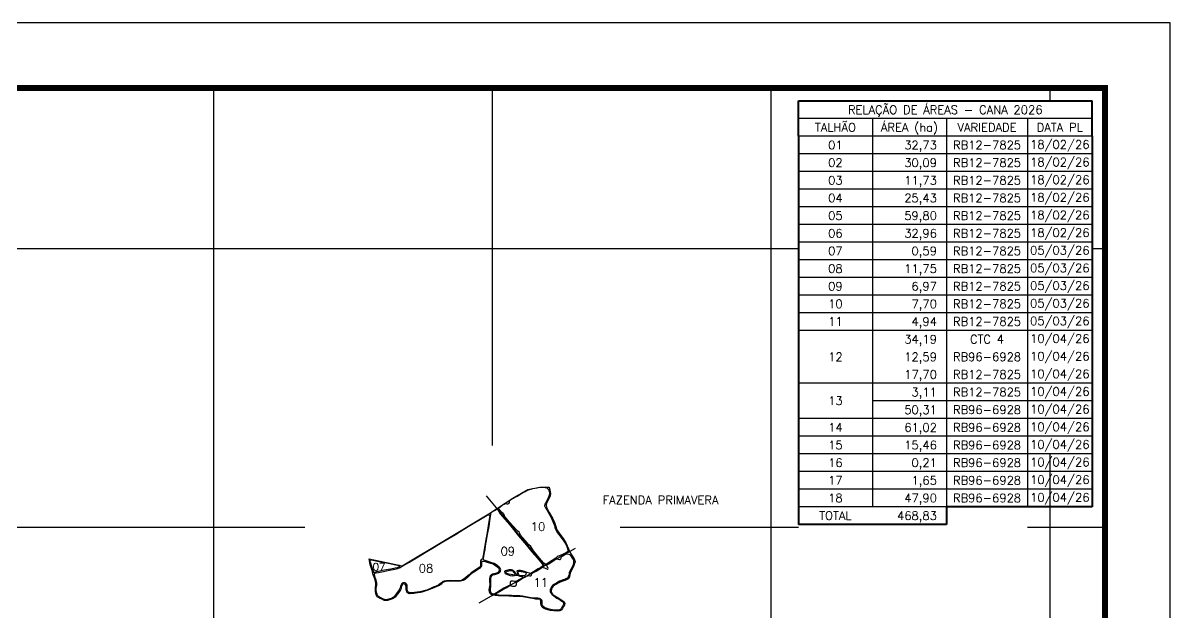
# Model space of a CAD drawing. Header units: millimetres. Extents: x 725551 to 735946, y 7812864 to 7820214.
# Drawn here: x 729773 to 735946, y 7817043 to 7820214 of the extents above; entities that cross this region are included whole.
import ezdxf
from ezdxf.enums import TextEntityAlignment as Align

# ---------------------------------------------------------------- set-up
doc = ezdxf.new("R2010")
doc.units = ezdxf.units.MM
doc.linetypes.add('LIN0', pattern=[0])
for name, color, linetype in [('0114001330', 1, 'Continuous'), ('0114001330007', 5, 'Continuous'), ('0114001330008', 5, 'Continuous'), ('0114001330009', 5, 'Continuous'), ('0114001330010', 5, 'Continuous'), ('0114001330011', 5, 'Continuous'), ('MALHA', 8, 'Continuous'), ('MARGEM', 5, 'Continuous'), ('MATO', 3, 'Continuous'), ('QUADRO_DE_AREAS_CANA_2026', 7, 'Continuous'), ('REDE_DE_LUZ', 6, 'Continuous'), ('TEXTO', 7, 'Continuous')]:
    doc.layers.add(name, color=color, linetype=linetype)
doc.styles.add('Simplex', font='simplex.shx')

msp = doc.modelspace()

# ---------------------------------------------------------------- linework, layer by layer
at = {"layer": '0114001330', "color": 1}
msp.add_lwpolyline([(731635.5, 7817329.1), (731813.6, 7817291.4), (732051.4, 7817433.6), (732280.6, 7817571.6), (732409, 7817655.1), (732489.9, 7817701.9), (732545.1, 7817714), (732563.7, 7817715.4), (732604.7, 7817715), (732609.1, 7817699.3), (732612.1, 7817680.3), (732610.2, 7817668.8), (732600.9, 7817649.4), (732591.7, 7817630.7), (732590.1, 7817627.1), (732587.9, 7817617.9), (732590.1, 7817607.1), (732604.7, 7817579.1), (732623.9, 7817544.9), (732633.6, 7817524.7), (732639.6, 7817507.9), (732645.7, 7817486), (732661.7, 7817462.6), (732679.7, 7817438), (732697, 7817411.6), (732709.7, 7817382.6), (732722, 7817356.9), (732739.3, 7817328.8), (732744.1, 7817315.1), (732743.9, 7817308.7), (732735.3, 7817287.7), (732721.2, 7817261.5), (732717.7, 7817252.5), (732716.4, 7817242.7), (732713.6, 7817231.8), (732706.4, 7817221.1), (732698.4, 7817216.1), (732663.2, 7817203.1), (732634, 7817186.7), (732626.9, 7817182.6), (732622, 7817176), (732617.6, 7817165.7), (732616, 7817156.7), (732618.2, 7817146.8), (732623.3, 7817138.8), (732631.5, 7817132.2), (732652.1, 7817120.8), (732667.7, 7817111), (732686.4, 7817097.2), (732688.2, 7817094.5), (732689.2, 7817089.3), (732686.8, 7817081.7), (732681.5, 7817073.5), (732676.2, 7817062.5), (732671.9, 7817055.2), (732669.4, 7817052.1), (732662.3, 7817048.5), (732650, 7817046.8), (732610.5, 7817052), (732584.9, 7817058.9), (732573.8, 7817063.8), (732567.6, 7817069.1), (732562.4, 7817079.2), (732560.3, 7817086.3), (732559.9, 7817100.6), (732559.1, 7817106.6), (732556.4, 7817111.4), (732548.3, 7817112.5), (732531.7, 7817113), (732515.1, 7817114.9), (732463.3, 7817124.7), (732446.8, 7817126.4), (732431.5, 7817127.4), (732411.4, 7817126.8), (732363.5, 7817129.3), (732332.7, 7817130.9), (732314.1, 7817131.8), (732300.7, 7817133.7), (732293.1, 7817137.5), (732285.9, 7817143.8), (732283.4, 7817153.6), (732282.3, 7817161.6), (732283.2, 7817171.9), (732285.6, 7817182.3), (732287, 7817189.3), (732287.5, 7817197.8), (732286.3, 7817202.8), (732285.6, 7817210), (732286.3, 7817219), (732287.2, 7817232.5), (732289.6, 7817239.2), (732294.4, 7817244.7), (732300, 7817248.2), (732307.3, 7817250.5), (732318.1, 7817252.4), (732326.7, 7817255.3), (732332.7, 7817258.8), (732335.3, 7817263), (732336.9, 7817267.7), (732336.1, 7817276.4), (732328.6, 7817283.3), (732311.5, 7817296), (732302.9, 7817300.8), (732291.2, 7817304.9), (732273.2, 7817309.8), (732262.3, 7817313.3), (732254.6, 7817314.6), (732246.2, 7817314.9), (732242.1, 7817313.5), (732241, 7817310.9), (732240.4, 7817305.2), (732241, 7817297.4), (732240.9, 7817290.7), (732238.1, 7817286), (732232.8, 7817279.6), (732226.6, 7817274.9), (732219.2, 7817270.3), (732199.6, 7817257), (732188.1, 7817249.8), (732180, 7817243.2), (732170.1, 7817233.3), (732152.7, 7817218.7), (732141.3, 7817211.9), (732128.6, 7817209.4), (732104.1, 7817208.2), (732082.7, 7817208.8), (732063.5, 7817208.6), (732048.4, 7817206.4), (732037.2, 7817204.1), (732029.6, 7817199.3), (732023.4, 7817192.3), (732015.4, 7817186.4), (732001.2, 7817180.1), (731975.1, 7817169.6), (731947.4, 7817158.5), (731920.3, 7817149.5), (731912.3, 7817147.9), (731885.2, 7817144.5), (731876.2, 7817143.4), (731863.1, 7817142.1), (731853.4, 7817141.3), (731847.4, 7817142.4), (731841.8, 7817145.5), (731839.1, 7817150.5), (731837, 7817156.4), (731835.9, 7817166.1), (731835.4, 7817177.2), (731834.4, 7817184.4), (731829.7, 7817191.2), (731824.8, 7817193.7), (731819.9, 7817194.2), (731816, 7817193.7), (731813.1, 7817189.7), (731811.8, 7817184.2), (731809.4, 7817177.1), (731807.7, 7817169.8), (731805.1, 7817162.6), (731798.1, 7817151.9), (731789.2, 7817139.9), (731785.4, 7817134.7), (731781.8, 7817130), (731776.3, 7817122.8), (731770.6, 7817118.5), (731762.1, 7817113.9), (731756.3, 7817111.4), (731744.9, 7817107.9), (731735.5, 7817105.5), (731727.9, 7817104.2), (731723.4, 7817104.4), (731717.3, 7817105.7), (731709.5, 7817109.7), (731704.6, 7817111.9), (731695.5, 7817115.9), (731687.1, 7817120.5), (731680.2, 7817124.8), (731678.5, 7817127), (731676.1, 7817131.9), (731673.1, 7817142.1), (731671, 7817152.8), (731670.2, 7817163.3), (731670.7, 7817175.8), (731672.9, 7817189.9), (731672.4, 7817198), (731669.9, 7817207.8), (731666, 7817221), (731664.2, 7817225.8), (731660.4, 7817239.2), (731656.4, 7817248.9), (731653.7, 7817261.8), (731642.2, 7817298.6)], close=True, dxfattribs=at)
at = {"layer": '0114001330007', "color": 5}
msp.add_lwpolyline([(731643.3, 7817323), (731646.1, 7817324.7), (731656.8, 7817322.9), (731689.1, 7817315.5), (731730, 7817307.2), (731747.7, 7817303.8), (731770.8, 7817299.3), (731788.1, 7817295.9), (731798, 7817294.3), (731800.9, 7817293.3), (731801.2, 7817292.1), (731800, 7817289.3), (731797.8, 7817286.3), (731794.4, 7817284.3), (731789, 7817281.7), (731776.2, 7817278.2), (731752.6, 7817273.6), (731741, 7817271.5), (731707.7, 7817265.6), (731686.6, 7817261.7), (731674.3, 7817258.5), (731666.3, 7817256.2), (731662.2, 7817256.2), (731660.4, 7817257.2), (731659.3, 7817260.4), (731656.2, 7817272), (731648.9, 7817293.1), (731643.6, 7817311.5), (731642.6, 7817318.8)], close=True, dxfattribs=at)
at = {"layer": '0114001330008', "color": 5}
msp.add_lwpolyline([(731673.4, 7817253.8), (731685.8, 7817256.1), (731713.1, 7817261.5), (731745.6, 7817267.7), (731765.6, 7817271.7), (731790.9, 7817277.6), (731803.6, 7817283.3), (731814.2, 7817290), (731822.5, 7817295.2), (731826.7, 7817297.4), (731834, 7817300.7), (731852.8, 7817311.1), (731864.1, 7817318), (731891.6, 7817334.7), (731946.9, 7817368.1), (731985.9, 7817392.3), (732033.6, 7817419.9), (732100.1, 7817459.8), (732145.6, 7817488.7), (732178.3, 7817508.5), (732244.6, 7817547.4), (732270.7, 7817564.8), (732273.4, 7817565.4), (732278.5, 7817565.4), (732284.2, 7817564.8), (732285.2, 7817564), (732285, 7817560.2), (732284.1, 7817552.2), (732279.1, 7817518.7), (732270.4, 7817471.2), (732265.6, 7817441.6), (732257, 7817390.9), (732249.1, 7817346.8), (732245.7, 7817328.3), (732244.1, 7817326.6), (732239, 7817323.1), (732236.2, 7817319.4), (732234.9, 7817314.8), (732235.1, 7817309.4), (732235.7, 7817301.9), (732235.9, 7817297.1), (732235.4, 7817291.3), (732233.8, 7817286.9), (732232.4, 7817284.2), (732217.7, 7817275), (732200.7, 7817264.4), (732190.4, 7817258.3), (732184.9, 7817254.6), (732181.4, 7817250.1), (732173.9, 7817243.3), (732168.1, 7817237.6), (732156.9, 7817229.6), (732148, 7817221.2), (732138.1, 7817215.5), (732134, 7817213.4), (732117.8, 7817211.4), (732108.4, 7817211), (732072.7, 7817213.1), (732053.1, 7817211.5), (732039.9, 7817209.3), (732033.5, 7817207.9), (732030.5, 7817205.5), (732025, 7817199.8), (732020.5, 7817196), (732012.2, 7817190.4), (732000.3, 7817184.3), (731996.4, 7817183), (731979.9, 7817175.9), (731966.1, 7817170.3), (731946.1, 7817161.3), (731938.3, 7817159.6), (731918.4, 7817152.6), (731909, 7817150.9), (731880.9, 7817148.3), (731862.9, 7817146.5), (731855.9, 7817146.3), (731847.8, 7817149), (731843.9, 7817153.6), (731842, 7817156.9), (731841, 7817168.4), (731841.2, 7817179.2), (731841.2, 7817187), (731837.4, 7817192.8), (731832.9, 7817197.6), (731827.9, 7817200), (731821.1, 7817200.1), (731813.4, 7817198.7), (731809.8, 7817193.7), (731807.6, 7817185.9), (731801, 7817168.3), (731798.1, 7817162), (731793.2, 7817154.6), (731783.9, 7817142.1), (731773.5, 7817128.6), (731765.7, 7817121.5), (731756.9, 7817116.5), (731747.2, 7817113.2), (731734.5, 7817110.2), (731726.8, 7817109.4), (731718.9, 7817110.5), (731710.2, 7817113.3), (731691.1, 7817123.2), (731683.7, 7817128.8), (731681.8, 7817131.5), (731677.3, 7817143.6), (731674.4, 7817158.2), (731673.8, 7817170.6), (731678.2, 7817188), (731677.4, 7817200.4), (731673.8, 7817214.1), (731671.2, 7817223.7), (731666.7, 7817237.7), (731664.2, 7817245.7), (731664.5, 7817249), (731666, 7817251.3), (731669.8, 7817253.1)], close=True, dxfattribs=at)
at = {"layer": '0114001330009', "color": 5}
msp.add_lwpolyline([(732293.2, 7817578.2), (732297.3, 7817582.2), (732310.9, 7817590.2), (732319.5, 7817595.4), (732324.3, 7817596), (732329, 7817592.8), (732341.6, 7817572.3), (732391, 7817513.3), (732439.4, 7817452.4), (732483.7, 7817402.1), (732511.4, 7817366.6), (732542.5, 7817332.5), (732566.5, 7817303), (732570.7, 7817296.7), (732568.8, 7817290.6), (732559.8, 7817283.4), (732545.6, 7817275.1), (732520.7, 7817259.9), (732505.4, 7817250.7), (732498.3, 7817251.9), (732486.3, 7817254.9), (732471.7, 7817261.6), (732459.5, 7817264.9), (732450.3, 7817265.9), (732441.3, 7817266.4), (732433.2, 7817264.6), (732431.7, 7817262.1), (732432.1, 7817257.7), (732435.1, 7817250.2), (732434.6, 7817245.7), (732431.8, 7817245.2), (732425.7, 7817247.9), (732419.5, 7817257.7), (732407, 7817268.2), (732402.1, 7817270.9), (732387.2, 7817270), (732375.7, 7817266), (732368.5, 7817264.1), (732364.2, 7817260.2), (732365.9, 7817253.9), (732368.4, 7817250.1), (732380.1, 7817244.9), (732394.4, 7817240.2), (732408.9, 7817236.9), (732419.1, 7817238.7), (732422.8, 7817241.4), (732426.9, 7817241.5), (732437.5, 7817239), (732446.9, 7817235.4), (732458, 7817233.7), (732465.6, 7817231), (732464.9, 7817229.3), (732461.3, 7817226.9), (732444.7, 7817217.3), (732428.9, 7817208.2), (732424.9, 7817206.8), (732417.8, 7817207.1), (732411.5, 7817209.3), (732404.4, 7817209.6), (732400.8, 7817208.8), (732397.6, 7817207.1), (732394.5, 7817202.7), (732394.9, 7817198), (732395, 7817193.1), (732395.6, 7817188.7), (732392.7, 7817186.9), (732379.3, 7817180.3), (732361.3, 7817170.6), (732320.9, 7817146.6), (732313.4, 7817141.7), (732307.4, 7817138.5), (732298.5, 7817141.5), (732292.6, 7817144), (732290.9, 7817150.3), (732289.7, 7817154.9), (732288.7, 7817167.1), (732290.2, 7817180.3), (732291.1, 7817199.4), (732290.7, 7817209.9), (732291.7, 7817222.4), (732293.4, 7817231.8), (732295.9, 7817237.3), (732302.1, 7817242.5), (732311.9, 7817245.5), (732324.2, 7817248), (732333.9, 7817252.4), (732338.3, 7817255.4), (732342.5, 7817261.9), (732343.6, 7817267.1), (732344.5, 7817271.9), (732340.6, 7817279.1), (732336.7, 7817283.9), (732323.2, 7817294.5), (732309.8, 7817303.7), (732291.1, 7817310.4), (732276.5, 7817314.8), (732265.1, 7817318.1), (732255.7, 7817321.5), (732251.8, 7817326.3), (732251.5, 7817332.6), (732253.1, 7817342.1), (732255.5, 7817354.7), (732259.9, 7817380.3), (732262.8, 7817399.5), (732267.9, 7817428.1), (732273, 7817460.3), (732281.2, 7817503.5), (732288.1, 7817548.4), (732291.1, 7817567.4)], close=True, dxfattribs=at)
at = {"layer": '0114001330010', "color": 5}
msp.add_lwpolyline([(732334.1, 7817599), (732332.5, 7817602), (732334.5, 7817604.7), (732341.8, 7817609.9), (732352.5, 7817617.3), (732362.4, 7817623.7), (732368.2, 7817627.9), (732371.5, 7817626.9), (732377.2, 7817625.4), (732381.9, 7817626), (732388.4, 7817628.9), (732390.7, 7817631.6), (732391.3, 7817636.7), (732391.1, 7817641.4), (732392.2, 7817643.9), (732401.9, 7817650.3), (732432.2, 7817667.1), (732452.6, 7817679.2), (732475.3, 7817691.3), (732485.3, 7817697.3), (732492.9, 7817700.7), (732498.7, 7817703.3), (732506, 7817705.2), (732517.4, 7817707.7), (732539.7, 7817712.3), (732544.9, 7817713.7), (732554, 7817714.2), (732571.3, 7817714.9), (732582.7, 7817713.8), (732588.6, 7817712.9), (732592.1, 7817711), (732596.4, 7817708.5), (732600.7, 7817703.9), (732603.4, 7817697.1), (732606.6, 7817687.4), (732606.1, 7817677.5), (732603.6, 7817667.2), (732599.6, 7817658), (732596.1, 7817650.3), (732592, 7817643.3), (732588.2, 7817636.7), (732584.3, 7817629), (732581.6, 7817623.6), (732580.6, 7817614.8), (732583.1, 7817607.7), (732593.2, 7817592.3), (732607.7, 7817564.3), (732619.1, 7817543.5), (732628.7, 7817522.1), (732633.6, 7817508.2), (732635.2, 7817497.2), (732640.6, 7817485.4), (732648.3, 7817471.7), (732658.1, 7817458.3), (732667.6, 7817446.3), (732679.6, 7817429.4), (732690.1, 7817413.6), (732700.2, 7817395.6), (732707.6, 7817372.8), (732706.8, 7817368.7), (732698.4, 7817362.9), (732679.9, 7817354.2), (732661.2, 7817344.6), (732653.3, 7817343.3), (732647.1, 7817339.7), (732641.1, 7817332.1), (732606.8, 7817311.1), (732591, 7817301), (732583.6, 7817300.4), (732576.1, 7817305.8), (732561.7, 7817321.7), (732521.4, 7817371.5), (732505.9, 7817396.5), (732496, 7817404.2), (732476, 7817427.4), (732450.6, 7817457.1), (732447.2, 7817465.9), (732443.8, 7817472.7), (732436.6, 7817478.5), (732428.9, 7817484.8), (732391.4, 7817527.4), (732371.7, 7817550.4), (732367.2, 7817557.1), (732363.9, 7817565), (732356.5, 7817574.1), (732348.7, 7817580.5), (732341.8, 7817589)], close=True, dxfattribs=at)
at = {"layer": '0114001330011', "color": 5}
msp.add_lwpolyline([(732701, 7817357), (732710.8, 7817354.6), (732717.6, 7817350.9), (732724, 7817342.2), (732729.5, 7817333.1), (732733.5, 7817324.8), (732735.8, 7817318.5), (732736.7, 7817313.3), (732736.6, 7817308.1), (732732.1, 7817293.4), (732728.8, 7817286.6), (732722.5, 7817274.6), (732716.9, 7817263), (732713, 7817254.9), (732712.1, 7817248.9), (732711.1, 7817242.2), (732707.9, 7817233.9), (732704.5, 7817227), (732697.3, 7817222.9), (732689, 7817218.9), (732679.8, 7817215.6), (732660.4, 7817208.4), (732646.2, 7817200.5), (732633.4, 7817193.4), (732623, 7817186), (732617.4, 7817179.2), (732614.1, 7817172.1), (732610.9, 7817161.6), (732610.7, 7817153.8), (732612.7, 7817147.4), (732619.7, 7817138.5), (732629.5, 7817130.1), (732646.5, 7817118), (732665.8, 7817106.6), (732677.6, 7817098.5), (732681.8, 7817095.2), (732682.8, 7817090), (732682.1, 7817084.1), (732678.1, 7817076.9), (732673.4, 7817069.9), (732670.2, 7817062.8), (732665.8, 7817057.4), (732661.1, 7817053.9), (732653.5, 7817052.6), (732632.7, 7817052.8), (732604.4, 7817057.9), (732588.8, 7817063.6), (732579.5, 7817067.6), (732571.3, 7817073.6), (732567.7, 7817081.5), (732567, 7817087.2), (732567.3, 7817100.8), (732565.7, 7817107.2), (732560.3, 7817112.9), (732553.4, 7817116.1), (732543.7, 7817117.6), (732521.4, 7817118.1), (732497.3, 7817122), (732461.9, 7817129), (732446.8, 7817130.7), (732433.3, 7817130.7), (732415.6, 7817130.8), (732403, 7817131), (732377, 7817132.7), (732355.6, 7817132.5), (732334.4, 7817134.4), (732322.6, 7817135), (732316.8, 7817136.6), (732315.1, 7817138.8), (732316, 7817140.4), (732355.6, 7817163.4), (732377.2, 7817175.6), (732390.5, 7817183.3), (732395.1, 7817184.9), (732400.7, 7817183.6), (732406.8, 7817182.9), (732414.3, 7817181.7), (732420, 7817183), (732424.9, 7817185), (732428.5, 7817189.6), (732428.6, 7817196.6), (732427.7, 7817201.4), (732432.2, 7817205.8), (732465.9, 7817226.4), (732478.6, 7817232.6), (732483.2, 7817235.7), (732489.5, 7817238.5), (732494.5, 7817238.9), (732501, 7817237.4), (732503.8, 7817237.1), (732507, 7817238.2), (732509.1, 7817240.9), (732510, 7817244.4), (732511.4, 7817248.4), (732516.3, 7817253.4), (732534.4, 7817263.5), (732557.4, 7817277.5), (732569.2, 7817283.9), (732573, 7817283), (732579.9, 7817280.5), (732587, 7817277.6), (732595.9, 7817274.1), (732598.5, 7817274.4), (732600.1, 7817277.5), (732598.2, 7817283.4), (732594.9, 7817288.2), (732591.6, 7817293.6), (732593.1, 7817296.6), (732602.3, 7817302.3), (732610.4, 7817307.5), (732630.6, 7817319.8), (732642.7, 7817326.8), (732648.4, 7817329.6), (732653.7, 7817327.8), (732661.2, 7817325.2), (732663.9, 7817326.5), (732666.9, 7817329.2), (732669.5, 7817332.6), (732671, 7817340.7), (732675.3, 7817343.8), (732683.3, 7817348.8), (732693.3, 7817354.7), (732697.6, 7817357)], close=True, dxfattribs=at)
at = {"layer": 'MALHA', "color": 8}
for points in [[(730800, 7815120.2), (730800, 7819864.1)], [(732300, 7817938.6), (732300, 7819864.1)], [(733800, 7813925.7), (733800, 7819864.1)], [(735300, 7819794.1), (735300, 7819864.1)], [(727636.5, 7819000), (733946, 7819000)], [(735525.8, 7819000), (735595.8, 7819000)], [(735300, 7813925.7), (735300, 7817894.3)], [(728293.4, 7817500), (731290.7, 7817500)], [(732986.2, 7817500), (733946, 7817500)], [(735178.8, 7817500), (735595.8, 7817500)]]:
    msp.add_lwpolyline(points, dxfattribs=at)
at = {"layer": 'MARGEM', "color": 174, "linetype": 'LIN0', "flags": 128}
msp.add_lwpolyline([(735945.8, 7820214.1), (725550.8, 7820214.1), (725550.8, 7812864.1), (735945.8, 7812864.1)], close=True, dxfattribs=at)
at = {"layer": 'MARGEM', "color": 174, "linetype": 'LIN0', "const_width": 31.8, "flags": 128}
msp.add_lwpolyline([(735595.8, 7819864.1), (725900.8, 7819864.1), (725900.8, 7813214.1), (735595.8, 7813214.1)], close=True, dxfattribs=at)
at = {"layer": 'MATO'}
for points in [[(732371.9, 7817259.7), (732380.1, 7817262.7), (732387.9, 7817265), (732393.8, 7817266.6), (732399.3, 7817266.9), (732403.3, 7817266.3), (732407.2, 7817263.8), (732412.8, 7817258.3), (732418.3, 7817252.7), (732420.2, 7817249.3), (732420.3, 7817248), (732419.7, 7817245.9), (732417.5, 7817243.6), (732414.9, 7817242.2), (732409.2, 7817242.6), (732400.1, 7817245.1), (732388.5, 7817247.6), (732379.2, 7817250.5), (732374.5, 7817252.9), (732372.4, 7817255), (732371.6, 7817257), (732371.5, 7817258.8)], [(732442, 7817262.8), (732446.5, 7817263), (732453.4, 7817261.8), (732461.1, 7817260.4), (732465.3, 7817259.2), (732473.8, 7817257.4), (732477.1, 7817257), (732479.5, 7817256), (732480.5, 7817254.5), (732480.8, 7817251.1), (732480.2, 7817248.1), (732478.7, 7817244.7), (732475.6, 7817241.2), (732472.2, 7817238.3), (732465.8, 7817237), (732456.3, 7817237.6), (732449.2, 7817238.4), (732444.7, 7817240), (732441.7, 7817243.2), (732439.5, 7817249.4), (732438.6, 7817254.2), (732438.1, 7817257.4), (732438.6, 7817259.9), (732440.1, 7817261.6)]]:
    msp.add_lwpolyline(points, close=True, dxfattribs=at)
at = {"layer": 'QUADRO_DE_AREAS_CANA_2026', "color": 174, "linetype": 'ByBlock', "lineweight": 40}
for p, q in [((733946, 7819604.2), (733946, 7819794.1)), ((733946, 7819794.1), (735525.8, 7819794.1)), ((735525.8, 7819604.2), (735525.8, 7819794.1)), ((733946, 7819604.2), (733946, 7817514.3)), ((735525.8, 7819604.2), (735525.8, 7817609.3)), ((734743, 7817609.3), (734743, 7817514.3)), ((735525.8, 7817609.3), (734743, 7817609.3)), ((734743, 7817514.3), (733946, 7817514.3))]:
    msp.add_line(p, q, dxfattribs=at)
at = {"layer": 'QUADRO_DE_AREAS_CANA_2026', "linetype": 'Continuous'}
for p, q in [((735525.8, 7819699.1), (733946, 7819699.1)), ((734344.5, 7819699.1), (734344.5, 7817609.3)), ((734743, 7819699.1), (734743, 7817609.3)), ((735178.8, 7819699.1), (735178.8, 7817609.3)), ((735525.8, 7819604.2), (733946, 7819604.2)), ((735525.8, 7819509.2), (733946, 7819509.2)), ((735525.8, 7819414.2), (733946, 7819414.2)), ((735525.8, 7819319.2), (733946, 7819319.2)), ((735525.8, 7819224.2), (733946, 7819224.2)), ((735525.8, 7819129.2), (733946, 7819129.2)), ((735525.8, 7819034.2), (733946, 7819034.2)), ((735525.8, 7818939.2), (733946, 7818939.2)), ((735525.8, 7818844.2), (733946, 7818844.2)), ((735525.8, 7818749.2), (733946, 7818749.2)), ((735525.8, 7818654.2), (733946, 7818654.2)), ((735525.8, 7818559.2), (733946, 7818559.2)), ((735525.8, 7818274.2), (733946, 7818274.2)), ((735525.8, 7818179.3), (734344.5, 7818179.3)), ((735525.8, 7818084.3), (733946, 7818084.3)), ((735525.8, 7817989.3), (733946, 7817989.3)), ((735525.8, 7817894.3), (733946, 7817894.3)), ((735525.8, 7817799.3), (733946, 7817799.3)), ((735525.8, 7817704.3), (733946, 7817704.3)), ((734743, 7817609.3), (733946, 7817609.3))]:
    msp.add_line(p, q, dxfattribs=at)
at = {"layer": 'REDE_DE_LUZ'}
for points in [[(732581.3, 7817292.3), (732268.6, 7817668.9)], [(732227.9, 7817092.4), (732746.8, 7817386)]]:
    msp.add_lwpolyline(points, dxfattribs=at)

# ---------------------------------------------------------------- texts
at = {"layer": 'QUADRO_DE_AREAS_CANA_2026', "linetype": 'Continuous', "style": 'Simplex'}
for s, p in [('RELAÇÃO DE ÁREAS - CANA 2026', (734735.9, 7819746.6)), ('TALHÃO', (734145.2, 7819651.7)), ('ÁREA (ha)', (734543.7, 7819651.7)), ('VARIEDADE', (734960.9, 7819651.7)), ('DATA PL', (735352.3, 7819651.7)), ('18/02/26', (735352.3, 7819559.7)), ('01', (734145.2, 7819556.7)), ('RB12-7825', (734960.9, 7819556.7)), ('02', (734145.2, 7819461.7)), ('RB12-7825', (734960.9, 7819461.7)), ('18/02/26', (735352.3, 7819464.7)), ('18/02/26', (735352.3, 7819369.8)), ('03', (734145.2, 7819366.7)), ('RB12-7825', (734960.9, 7819366.7)), ('04', (734145.2, 7819271.7)), ('RB12-7825', (734960.9, 7819271.7)), ('18/02/26', (735352.3, 7819274.8)), ('05', (734145.2, 7819176.7)), ('RB12-7825', (734960.9, 7819176.7)), ('18/02/26', (735352.3, 7819179.8)), ('06', (734145.2, 7819081.7)), ('RB12-7825', (734960.9, 7819081.7)), ('18/02/26', (735352.3, 7819084.8)), ('07', (734145.2, 7818986.7)), ('RB12-7825', (734960.9, 7818986.7)), ('05/03/26', (735352.3, 7818989.8)), ('08', (734145.2, 7818891.7)), ('RB12-7825', (734960.9, 7818891.7)), ('05/03/26', (735352.3, 7818894.8)), ('09', (734145.2, 7818796.7)), ('RB12-7825', (734960.9, 7818796.7)), ('05/03/26', (735352.3, 7818799.8)), ('10', (734145.2, 7818701.7)), ('RB12-7825', (734960.9, 7818701.7)), ('05/03/26', (735352.3, 7818704.8)), ('11', (734145.2, 7818606.7)), ('RB12-7825', (734960.9, 7818606.7)), ('05/03/26', (735352.3, 7818609.8)), ('CTC 4', (734960.9, 7818511.7)), ('10/04/26', (735352.3, 7818514.8)), ('12', (734145.2, 7818416.7)), ('RB96-6928', (734960.9, 7818416.7)), ('10/04/26', (735352.3, 7818419.8)), ('10/04/26', (735352.3, 7818324.8)), ('RB12-7825', (734960.9, 7818321.7)), ('RB12-7825', (734960.9, 7818226.8)), ('10/04/26', (735352.3, 7818229.8)), ('13', (734145.2, 7818180.2)), ('10/04/26', (735352.3, 7818134.8)), ('RB96-6928', (734960.9, 7818131.8)), ('14', (734145.2, 7818036.8)), ('RB96-6928', (734960.9, 7818036.8)), ('10/04/26', (735352.3, 7818039.8)), ('15', (734145.2, 7817941.8)), ('RB96-6928', (734960.9, 7817941.8)), ('10/04/26', (735352.3, 7817944.9)), ('16', (734145.2, 7817846.8)), ('RB96-6928', (734960.9, 7817846.8)), ('10/04/26', (735352.3, 7817849.9)), ('17', (734145.2, 7817751.8)), ('RB96-6928', (734960.9, 7817751.8)), ('10/04/26', (735352.3, 7817754.9)), ('18', (734145.2, 7817656.8)), ('RB96-6928', (734960.9, 7817656.8)), ('10/04/26', (735352.3, 7817659.9)), ('TOTAL', (734145.2, 7817561.8))]:
    msp.add_text(s, height=45.5, dxfattribs=at).set_placement(p, align=Align.MIDDLE_CENTER)
for s, p in [('32,73', (734691.1, 7819533.7)), ('30,09', (734691.1, 7819438.7)), ('11,73', (734691.1, 7819343.7)), ('25,43', (734691.1, 7819248.7)), ('59,80', (734691.1, 7819153.7)), ('32,96', (734691.1, 7819058.7)), ('0,59', (734691.1, 7818963.7)), ('11,75', (734691.1, 7818868.7)), ('6,97', (734691.1, 7818773.7)), ('7,70', (734691.1, 7818678.7)), ('4,94', (734691.1, 7818583.7)), ('34,19', (734691.1, 7818488.7)), ('12,59', (734691.1, 7818393.7)), ('17,70', (734691.1, 7818298.8)), ('3,11', (734691.1, 7818203.8)), ('50,31', (734691.1, 7818108.8)), ('61,02', (734691.1, 7818013.8)), ('15,46', (734691.1, 7817918.8)), ('0,21', (734691.1, 7817823.8)), ('1,65', (734691.1, 7817728.8)), ('47,90', (734691.1, 7817633.8)), ('468,83', (734691.1, 7817538.8))]:
    msp.add_text(s, height=45.5, dxfattribs=at).set_placement(p, align=Align.RIGHT)
at = {"layer": 'TEXTO', "linetype": 'Continuous', "style": 'Simplex'}
for s, height, p in [('10', 45.5, (732544.8, 7817502.6)), ('09', 45.5, (732382.4, 7817370.4)), ('07', 40, (731689.1, 7817286.8)), ('08', 45.5, (731942.3, 7817278.3)), ('11', 45.5, (732559.3, 7817201.9))]:
    msp.add_text(s, height=height, dxfattribs=at).set_placement(p, align=Align.MIDDLE_CENTER)
at = {"layer": 'TEXTO', "insert": (732792.8, 7817668.5), "char_height": 45.5, "width": 988.597, "attachment_point": 1, "style": 'Simplex'}
msp.add_mtext('{\\Fsimplex.shx;\\W3.19146; }FAZENDA PRIMAVERA', dxfattribs=at)

doc.saveas('drawing.dxf')
